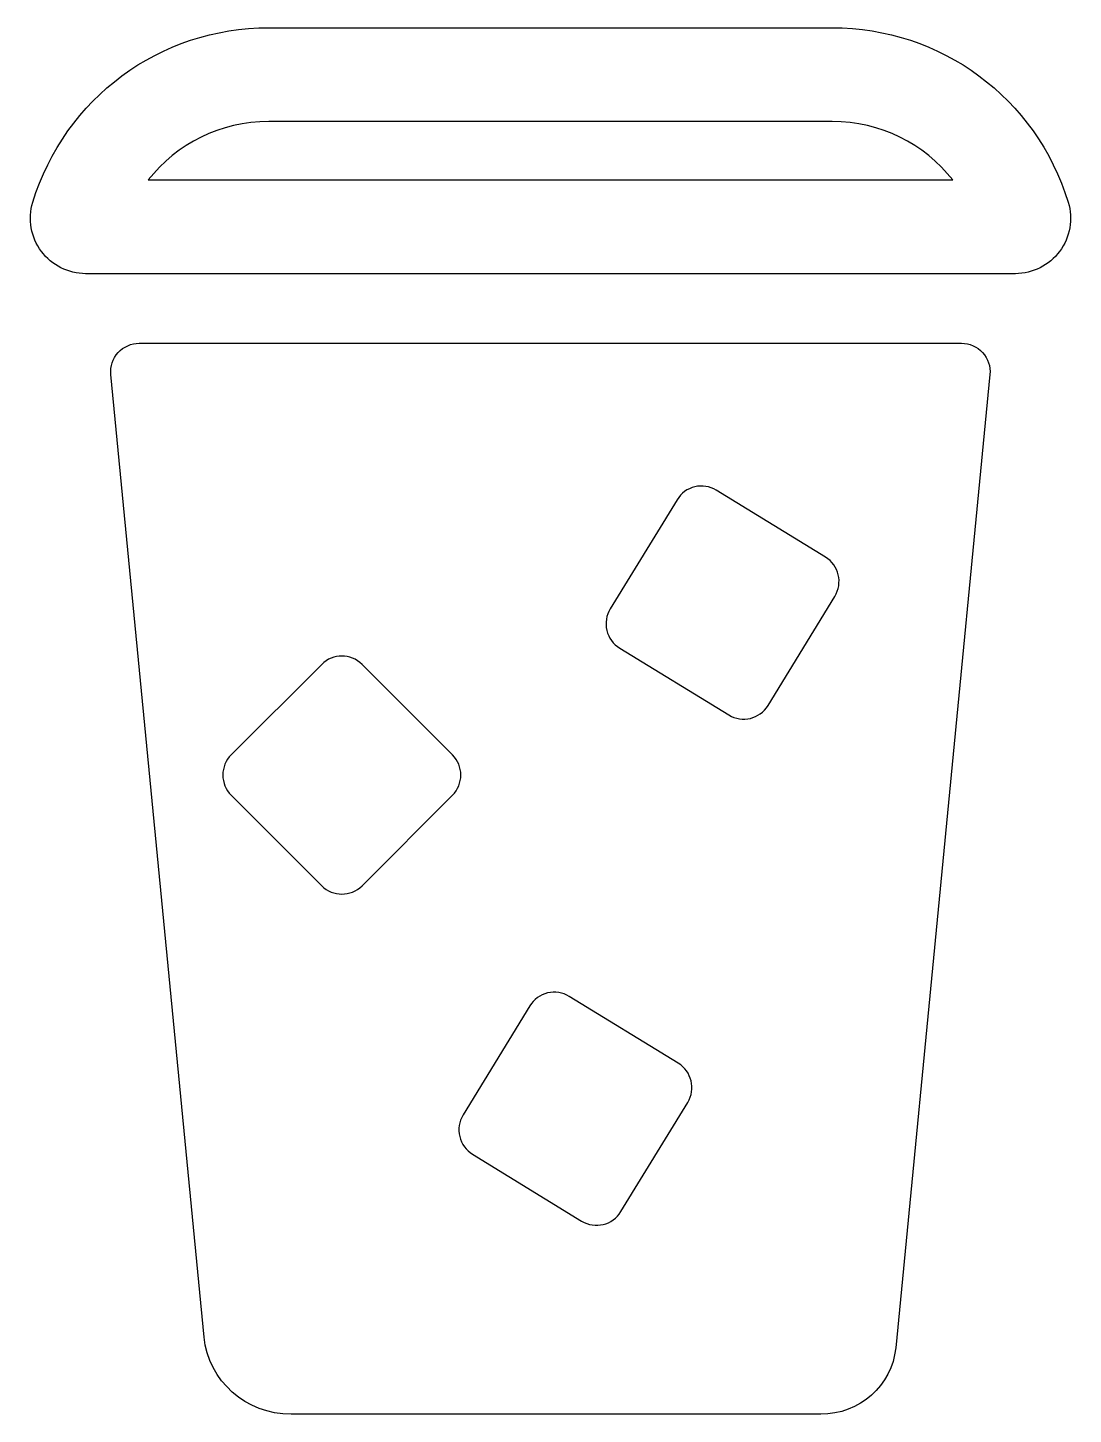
# Model space of a CAD drawing. Header units: centimetres. Extents: x -4.9 to 5, y -6.5 to 6.6.
import ezdxf

# ---------------------------------------------------------------- set-up
doc = ezdxf.new("R2010")
doc.units = ezdxf.units.CM
doc.header["$MEASUREMENT"] = 0
doc.layers.add('Layer 1', color=7, linetype='Continuous')

msp = doc.modelspace()

# ---------------------------------------------------------------- linework, layer by layer
at = {"layer": 'Layer 1'}
for points, knots in [([(4.97396, 4.91482), (4.67043, 5.90103), (3.77306, 6.56376), (2.74127, 6.56376), (2.74127, 6.56376), (2.74127, 6.56376), (-2.58461, 6.56376), (-2.58461, 6.56376), (-2.58461, 6.56376), (-3.61643, 6.56376), (-4.51369, 5.90103), (-4.81772, 4.91334), (-4.81772, 4.91334), (-4.86572, 4.7553), (-4.83545, 4.5819), (-4.73681, 4.44958), (-4.73681, 4.44958), (-4.63868, 4.31766), (-4.48215, 4.23897), (-4.31782, 4.23897), (-4.31782, 4.23897), (-4.31782, 4.23897), (4.47453, 4.23897), (4.47453, 4.23897), (4.47453, 4.23897), (4.63886, 4.23897), (4.79539, 4.31766), (4.89358, 4.44958), (4.89358, 4.44958), (4.99256, 4.58232), (5.0224, 4.75589), (4.97396, 4.91482)], [0, 0, 0, 0, 0.11111111, 0.11111111, 0.11111111, 0.11111111, 0.22222222, 0.22222222, 0.22222222, 0.22222222, 0.33333333, 0.33333333, 0.33333333, 0.33333333, 0.44444444, 0.44444444, 0.44444444, 0.44444444, 0.55555556, 0.55555556, 0.55555556, 0.55555556, 0.66666667, 0.66666667, 0.66666667, 0.66666667, 0.77777778, 0.77777778, 0.77777778, 0.77777778, 1, 1, 1, 1]), ([(-3.72623, 5.12461), (-3.4577, 5.46796), (-3.04255, 5.67812), (-2.58461, 5.67812), (-2.58461, 5.67812), (-2.58461, 5.67812), (2.74127, 5.67812), (2.74127, 5.67812), (2.74127, 5.67812), (3.19924, 5.67812), (3.61437, 5.46796), (3.88292, 5.12461), (3.88292, 5.12461), (3.88292, 5.12461), (-3.72623, 5.12461), (-3.72623, 5.12461)], [0, 0, 0, 0, 0.2, 0.2, 0.2, 0.2, 0.4, 0.4, 0.4, 0.4, 0.6, 0.6, 0.6, 0.6, 1, 1, 1, 1]), ([(3.96555, 3.58143), (3.96555, 3.58143), (-3.81056, 3.58143), (-3.81056, 3.58143), (-3.81056, 3.58143), (-3.88668, 3.58143), (-3.95889, 3.5492), (-4.01037, 3.49301), (-4.01037, 3.49301), (-4.06143, 3.4366), (-4.08649, 3.3613), (-4.07914, 3.28563), (-4.07914, 3.28563), (-4.07914, 3.28563), (-3.19742, -5.81326), (-3.19742, -5.81326), (-3.19742, -5.81326), (-3.1576, -6.22688), (-2.80086, -6.5428), (-2.37406, -6.5428), (-2.37406, -6.5428), (-2.37406, -6.5428), (2.63446, -6.5428), (2.63446, -6.5428), (2.63446, -6.5428), (3.0012, -6.5428), (3.30822, -6.27099), (3.34278, -5.91534), (3.34278, -5.91534), (3.34278, -5.91534), (4.23406, 3.28562), (4.23406, 3.28562), (4.23406, 3.28562), (4.24139, 3.36129), (4.21633, 3.43659), (4.16532, 3.493), (4.16532, 3.493), (4.11387, 3.5492), (4.04167, 3.58143), (3.96555, 3.58143)], [0, 0, 0, 0, 0.09090909, 0.09090909, 0.09090909, 0.09090909, 0.18181818, 0.18181818, 0.18181818, 0.18181818, 0.27272727, 0.27272727, 0.27272727, 0.27272727, 0.36363636, 0.36363636, 0.36363636, 0.36363636, 0.45454545, 0.45454545, 0.45454545, 0.45454545, 0.54545455, 0.54545455, 0.54545455, 0.54545455, 0.63636364, 0.63636364, 0.63636364, 0.63636364, 0.72727273, 0.72727273, 0.72727273, 0.72727273, 0.81818182, 0.81818182, 0.81818182, 0.81818182, 1, 1, 1, 1]), ([(2.76722, 1.18875), (2.76722, 1.18875), (2.13545, 0.15695), (2.13545, 0.15695), (2.13545, 0.15695), (2.05761, 0.02982), (1.89156, -0.00995), (1.76445, 0.06763), (1.76445, 0.06763), (1.76445, 0.06763), (0.73263, 0.69943), (0.73263, 0.69943), (0.73263, 0.69943), (0.67164, 0.73684), (0.62799, 0.79696), (0.61113, 0.86654), (0.61113, 0.86654), (0.5947, 0.93618), (0.60594, 1.00947), (0.64354, 1.07045), (0.64354, 1.07045), (0.64354, 1.07045), (1.27534, 2.10248), (1.27534, 2.10248), (1.27534, 2.10248), (1.31299, 2.16347), (1.37308, 2.20712), (1.44232, 2.22377), (1.44232, 2.22377), (1.51193, 2.24065), (1.58541, 2.22896), (1.64639, 2.19154), (1.64639, 2.19154), (1.64639, 2.19154), (2.67821, 1.55977), (2.67821, 1.55977), (2.67821, 1.55977), (2.8053, 1.48193), (2.84506, 1.31588), (2.76722, 1.18875)], [0, 0, 0, 0, 0.09090909, 0.09090909, 0.09090909, 0.09090909, 0.18181818, 0.18181818, 0.18181818, 0.18181818, 0.27272727, 0.27272727, 0.27272727, 0.27272727, 0.36363636, 0.36363636, 0.36363636, 0.36363636, 0.45454545, 0.45454545, 0.45454545, 0.45454545, 0.54545455, 0.54545455, 0.54545455, 0.54545455, 0.63636364, 0.63636364, 0.63636364, 0.63636364, 0.72727273, 0.72727273, 0.72727273, 0.72727273, 0.81818182, 0.81818182, 0.81818182, 0.81818182, 1, 1, 1, 1]), ([(-1.70415, -1.54689), (-1.80967, -1.65214), (-1.98045, -1.65214), (-2.08555, -1.54689), (-2.08555, -1.54689), (-2.08555, -1.54689), (-2.94177, -0.69128), (-2.94177, -0.69128), (-2.94177, -0.69128), (-2.99238, -0.64072), (-3.02051, -0.57216), (-3.02051, -0.50059), (-3.02051, -0.50059), (-3.02051, -0.42899), (-2.99238, -0.36049), (-2.94177, -0.30988), (-2.94177, -0.30988), (-2.94177, -0.30988), (-2.08555, 0.54568), (-2.08555, 0.54568), (-2.08555, 0.54568), (-1.98046, 0.65098), (-1.80967, 0.65098), (-1.70415, 0.54568), (-1.70415, 0.54568), (-1.70415, 0.54568), (-0.8488, -0.30988), (-0.8488, -0.30988), (-0.8488, -0.30988), (-0.74328, -0.41518), (-0.74328, -0.58597), (-0.8488, -0.69128), (-0.8488, -0.69128), (-0.8488, -0.69128), (-1.70415, -1.54689), (-1.70415, -1.54689)], [0, 0, 0, 0, 0.1, 0.1, 0.1, 0.1, 0.2, 0.2, 0.2, 0.2, 0.3, 0.3, 0.3, 0.3, 0.4, 0.4, 0.4, 0.4, 0.5, 0.5, 0.5, 0.5, 0.6, 0.6, 0.6, 0.6, 0.7, 0.7, 0.7, 0.7, 0.8, 0.8, 0.8, 0.8, 1, 1, 1, 1]), ([(1.37567, -3.59553), (1.37567, -3.59553), (0.74387, -4.62735), (0.74387, -4.62735), (0.74387, -4.62735), (0.666, -4.75448), (0.49995, -4.79425), (0.37284, -4.71644), (0.37284, -4.71644), (0.37284, -4.71644), (-0.65898, -4.08485), (-0.65898, -4.08485), (-0.65898, -4.08485), (-0.71997, -4.04744), (-0.76362, -3.98735), (-0.78048, -3.91774), (-0.78048, -3.91774), (-0.79691, -3.84808), (-0.78567, -3.77479), (-0.74802, -3.71383), (-0.74802, -3.71383), (-0.74802, -3.71383), (-0.11625, -2.6818), (-0.11625, -2.6818), (-0.11625, -2.6818), (-0.07863, -2.62081), (-0.01854, -2.57716), (0.0507, -2.56051), (0.0507, -2.56051), (0.12031, -2.54366), (0.19379, -2.55532), (0.25477, -2.59276), (0.25477, -2.59276), (0.25477, -2.59276), (1.28659, -3.22451), (1.28659, -3.22451), (1.28659, -3.22451), (1.41372, -3.30234), (1.45349, -3.4684), (1.37567, -3.59553)], [0, 0, 0, 0, 0.09090909, 0.09090909, 0.09090909, 0.09090909, 0.18181818, 0.18181818, 0.18181818, 0.18181818, 0.27272727, 0.27272727, 0.27272727, 0.27272727, 0.36363636, 0.36363636, 0.36363636, 0.36363636, 0.45454545, 0.45454545, 0.45454545, 0.45454545, 0.54545455, 0.54545455, 0.54545455, 0.54545455, 0.63636364, 0.63636364, 0.63636364, 0.63636364, 0.72727273, 0.72727273, 0.72727273, 0.72727273, 0.81818182, 0.81818182, 0.81818182, 0.81818182, 1, 1, 1, 1])]:
    msp.add_open_spline(points, degree=3, knots=knots, dxfattribs=at)

doc.saveas('drawing.dxf')
